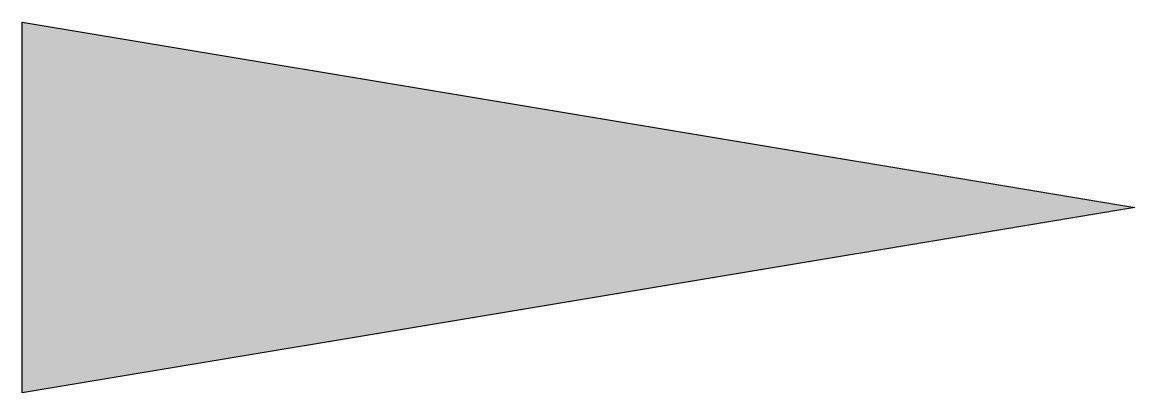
# Model space of a CAD drawing. Header units: metres. Extents: x -2.5 to 2.5, y -0.83 to 0.83.
import ezdxf

# ---------------------------------------------------------------- set-up
doc = ezdxf.new("R2010")
doc.units = ezdxf.units.M
doc.layers.get('0').update_dxf_attribs({"color": 150})

msp = doc.modelspace()

# ---------------------------------------------------------------- hatches: boundary and pattern name
msp.add_hatch(color=256).paths.add_polyline_path([(2.5, 0), (-2.5, -0.8333), (-2.5, 0.8333)])

# ---------------------------------------------------------------- linework, layer by layer
at = {"flags": 128}
msp.add_lwpolyline([(2.5, 0), (-2.5, -0.8333), (-2.5, 0.8333)], close=True, dxfattribs=at)

doc.saveas('drawing.dxf')
